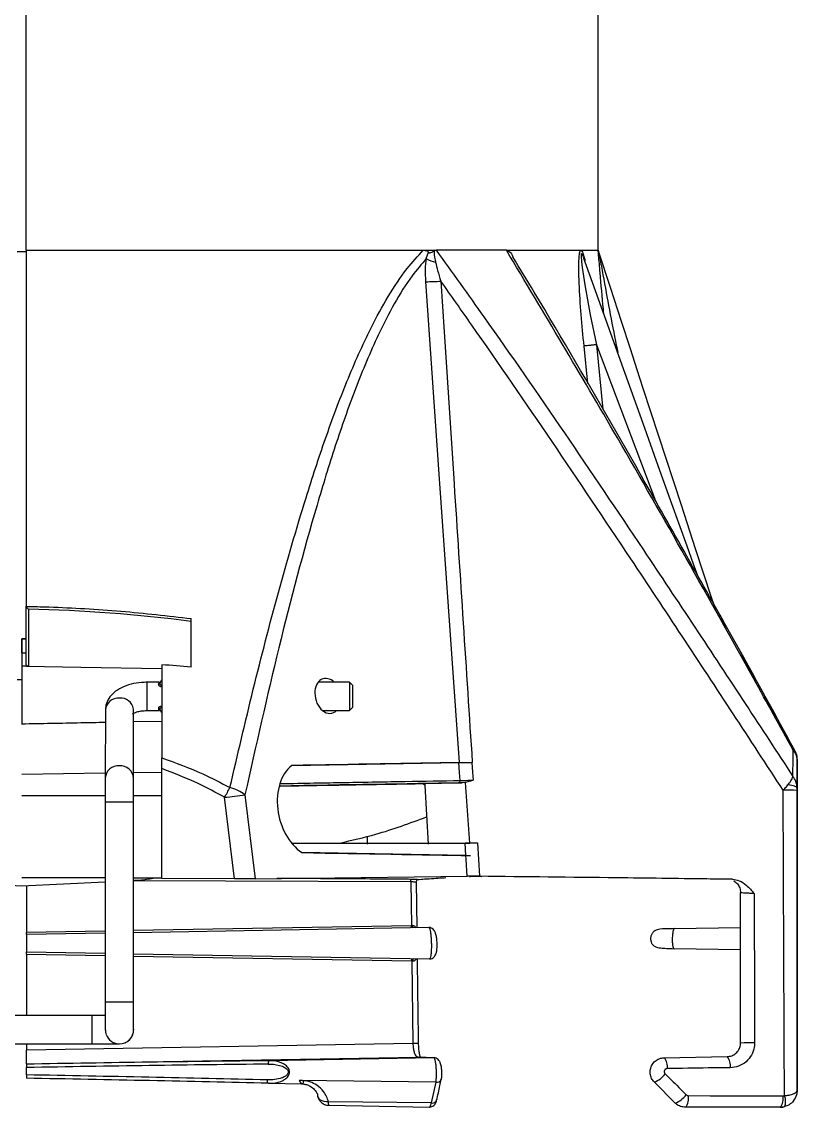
# Model space of a CAD drawing. Extents: x 8 to 113, y 1 to 87.
# Drawn here: x 49.007 to 52.438, y 60.489 to 65.292 of the extents above; entities that cross this region are included whole.
import ezdxf

# ---------------------------------------------------------------- set-up
doc = ezdxf.new("R2010")
doc.units = 0
doc.header["$MEASUREMENT"] = 0
doc.layers.add('OBJECT', color=7, linetype='CONTINUOUS')

msp = doc.modelspace()

# ---------------------------------------------------------------- linework, layer by layer
at = {"layer": 'OBJECT'}
for p, q in [((49.0268, 64.2812), (49.0268, 66.8532)), ((51.5572, 64.2812), (51.5572, 66.8532)), ((48.9869, 64.2759), (49.0268, 64.2758)), ((49.0268, 64.2812), (50.7833, 64.2812)), ((49.0268, 64.2812), (49.0268, 62.707)), ((50.7833, 64.2812), (50.84, 64.2812)), ((50.7964, 64.2442), (50.8065, 64.2731)), ((51.1513, 64.2812), (50.84, 64.2812)), ((51.1513, 64.2812), (51.4798, 64.2812)), ((51.4798, 64.2812), (51.4816, 64.2812)), ((51.4816, 64.2812), (51.5571, 64.2812)), ((51.5571, 64.2812), (51.5572, 64.2812)), ((51.5114, 63.6916), (51.4946, 63.8574)), ((51.5488, 63.8631), (51.5778, 63.5771)), ((51.5488, 63.8631), (51.8099, 63.1727)), ((49.0268, 62.707), (49.0268, 62.7066)), ((49.0268, 62.707), (49.0269, 62.7056)), ((49.0268, 62.4475), (49.0268, 62.707)), ((49.0366, 62.6932), (49.0366, 62.4407)), ((49.7568, 62.4363), (49.7568, 62.6513)), ((49.0268, 62.5621), (49.0068, 62.5618)), ((49.0068, 62.5618), (49.0268, 62.5621)), ((49.0068, 62.5618), (49.0068, 62.4999)), ((49.0068, 62.5618), (49.0068, 62.5618)), ((49.0068, 62.4999), (49.0068, 62.5618)), ((49.0068, 62.4999), (49.0268, 62.5003)), ((49.0068, 62.4999), (49.0068, 62.441)), ((49.6268, 62.4474), (49.6267, 62.0354)), ((49.0268, 62.4407), (49.0068, 62.441)), ((49.0366, 62.4407), (49.0268, 62.4407)), ((49.0068, 62.3859), (49.0068, 62.3801)), ((49.6157, 62.3697), (49.5618, 62.3697)), ((49.6262, 62.364), (49.6246, 62.3565)), ((50.4568, 62.3697), (50.3186, 62.3697)), ((50.4718, 62.3547), (50.4568, 62.3697)), ((50.4568, 62.3697), (50.4568, 62.2447)), ((50.4568, 62.2447), (50.4718, 62.2597)), ((49.3768, 62.2459), (49.3767, 61.9456)), ((49.5017, 61.9456), (49.5018, 62.2459)), ((49.5618, 62.2447), (49.6157, 62.2447)), ((50.3377, 62.2447), (50.4568, 62.2447)), ((49.5018, 62.1957), (49.6268, 62.1981)), ((49.6267, 61.9876), (49.6267, 62.0354)), ((50.2011, 62.0015), (50.9431, 62.0145)), ((50.9999, 62.0154), (50.9981, 62.0154)), ((49.0068, 61.9629), (49.3767, 61.9685)), ((49.5017, 61.9704), (49.6267, 61.9723)), ((49.6267, 61.501), (49.6267, 61.9876)), ((52.437, 61.5119), (52.437, 62.0033)), ((52.4374, 62.0033), (52.4374, 61.5119)), ((50.7728, 61.9215), (50.9547, 61.9246)), ((50.8934, 61.9236), (50.7728, 61.9215)), ((50.9547, 61.9246), (50.9393, 61.9244)), ((50.9704, 61.9266), (50.9547, 61.9246)), ((50.9886, 61.6584), (50.9704, 61.9266)), ((49.0067, 61.8683), (49.3767, 61.8683)), ((49.5017, 61.8683), (49.6267, 61.8683)), ((49.9945, 61.8721), (50.0402, 61.5003)), ((50.7906, 61.9126), (50.8046, 61.6532)), ((52.4375, 61.8915), (52.4375, 61.9009)), ((49.3767, 61.8395), (49.3767, 60.9547)), ((49.4392, 61.8395), (49.3767, 61.8395)), ((49.5017, 61.8395), (49.4392, 61.8395)), ((49.5017, 60.9547), (49.5017, 61.8395)), ((49.9488, 61.5), (49.9045, 61.8607)), ((50.5364, 61.6532), (50.5366, 61.6884)), ((50.2009, 61.6584), (50.9886, 61.6584)), ((50.9717, 61.6033), (50.9679, 61.6587)), ((51.023, 61.6595), (51.0326, 61.5112)), ((50.9717, 61.6033), (50.2464, 61.616)), ((48.6367, 61.487), (49.0072, 61.4695)), ((49.0072, 61.4695), (49.3767, 61.4873)), ((49.4989, 61.4932), (50.7281, 61.4877)), ((49.6267, 61.5032), (49.5017, 61.5035)), ((49.9488, 61.5), (49.6267, 61.501)), ((50.0402, 61.5003), (50.9781, 61.5114)), ((50.7564, 61.2832), (50.7539, 61.4868)), ((52.437, 61.495), (52.437, 61.5119)), ((52.437, 61.201), (52.437, 61.495)), ((52.4374, 61.5119), (52.4374, 61.495)), ((52.4374, 61.495), (52.4374, 61.201)), ((49.0277, 61.4705), (49.0277, 61.263)), ((52.187, 60.7735), (52.187, 61.4387)), ((50.7306, 61.2927), (49.5017, 61.2713)), ((50.7358, 61.2928), (50.7306, 61.2927)), ((50.7308, 61.2827), (50.7306, 61.2927)), ((49.3767, 61.2591), (49.0276, 61.253)), ((49.0276, 61.253), (49.0276, 61.1767)), ((49.3767, 61.2691), (49.0277, 61.263)), ((50.8076, 61.2841), (49.5017, 61.2613)), ((52.187, 61.2832), (51.8927, 61.2782)), ((52.437, 60.5642), (52.437, 61.201)), ((52.4374, 61.201), (52.4374, 60.5642)), ((49.0276, 61.1767), (49.3767, 61.1706)), ((49.0277, 61.1667), (49.0277, 60.8947)), ((49.0277, 61.1667), (49.3767, 61.1606)), ((49.5017, 61.1684), (50.8106, 61.1456)), ((49.5017, 61.1584), (50.7326, 61.137)), ((51.8912, 61.1921), (52.187, 61.1872)), ((50.7326, 61.137), (50.7373, 61.1368)), ((50.7326, 61.137), (50.7374, 60.7712)), ((49.4392, 60.9547), (49.3767, 60.9547)), ((49.5017, 60.9547), (49.4392, 60.9547)), ((49.3168, 60.8947), (48.6968, 60.8947)), ((49.3779, 60.8947), (49.3168, 60.8947)), ((49.3168, 60.8947), (49.3168, 60.7697)), ((48.6968, 60.7697), (49.3168, 60.7697)), ((50.7374, 60.7712), (49.0277, 60.7413)), ((49.0277, 60.7697), (49.0277, 60.7413)), ((49.3168, 60.7697), (49.4392, 60.7697)), ((49.4392, 60.7697), (49.4393, 60.7697)), ((49.0277, 60.6813), (50.7591, 60.7116)), ((49.0277, 60.6813), (49.0277, 60.68)), ((50.8293, 60.7079), (50.1017, 60.6952)), ((50.7591, 60.7116), (50.8293, 60.7079)), ((50.7609, 60.7115), (50.7591, 60.7116)), ((50.8311, 60.7079), (50.7609, 60.7116)), ((50.8311, 60.7079), (50.8293, 60.7079)), ((51.8494, 60.7087), (52.128, 60.7135)), ((49.0277, 60.6324), (49.0277, 60.665)), ((50.0986, 60.5952), (50.2482, 60.5925)), ((50.8383, 60.6007), (50.2349, 60.6081)), ((50.8383, 60.6007), (50.8176, 60.5084)), ((51.8981, 60.5078), (51.8056, 60.6003)), ((52.3746, 60.5393), (52.3809, 60.5401)), ((52.437, 60.5642), (52.437, 60.5642)), ((52.4374, 60.5642), (52.4375, 60.5642)), ((50.8176, 60.5084), (50.3644, 60.514)), ((50.3651, 60.498), (50.811, 60.4902)), ((52.362, 60.4892), (51.943, 60.4892)), ((52.3809, 60.4916), (52.362, 60.4892)), ((52.362, 60.4892), (52.3758, 60.4904)), ((52.362, 60.4892), (52.362, 60.4892)), ((52.3624, 60.4892), (52.362, 60.4892)), ((52.3762, 60.4904), (52.3624, 60.4892)), ((52.3625, 60.4892), (52.3624, 60.4892))]:
    msp.add_line(p, q, dxfattribs=at)
at = {"layer": 'OBJECT', "flags": 128}
for points in [[(52.0683, 62.7149), (52.0584, 62.7452), (51.988, 62.9607), (51.925, 63.154), (51.7566, 63.67), (51.7299, 63.752), (51.6996, 63.8447), (51.66, 63.966), (51.611, 64.1162), (51.5572, 64.2811)], [(51.4916, 64.2515), (51.489, 64.2589), (51.4853, 64.266), (51.4839, 64.2674), (51.483, 64.2674), (51.4821, 64.2658), (51.4816, 64.2635), (51.4813, 64.2553), (51.4828, 64.2319), (51.4859, 64.2053), (51.4975, 64.1287), (51.5216, 63.9959), (51.5488, 63.8631), (51.5488, 63.8631), (51.5488, 63.8631)], [(51.9972, 62.8408), (51.9787, 62.8924), (51.95, 62.9725), (51.9197, 63.0572), (51.8775, 63.1751), (51.8229, 63.3275), (51.7559, 63.5144), (51.6766, 63.7358), (51.5849, 63.9917), (51.4925, 64.2497)], [(50.9431, 62.0145), (50.8542, 63.2903), (50.7949, 64.1423)], [(49.0068, 62.441), (49.0068, 62.4273), (49.0068, 62.4002), (49.0068, 62.3627), (49.0068, 62.3191), (49.0068, 62.2744), (49.0068, 62.2336), (49.0068, 62.2015), (49.0068, 62.1837)], [(49.0268, 62.4407), (49.2683, 62.4367), (49.6268, 62.4306)], [(49.0068, 62.3801), (49.0068, 62.3431), (49.0068, 62.3026), (49.0068, 62.2625), (49.0068, 62.2268), (49.0068, 62.1989), (49.0068, 62.1836)], [(49.5618, 62.3613), (49.5618, 62.3691), (49.5618, 62.3697)], [(49.5618, 62.2447), (49.5618, 62.2468), (49.5618, 62.2576), (49.5618, 62.2759), (49.5618, 62.299), (49.5618, 62.3233), (49.5618, 62.3452), (49.5618, 62.3613)], [(49.6189, 62.3657), (49.6252, 62.3784), (49.6265, 62.38)], [(49.6246, 62.3565), (49.6246, 62.3557), (49.6246, 62.355), (49.6246, 62.3543), (49.6246, 62.3536), (49.6246, 62.3529), (49.6246, 62.3523), (49.6246, 62.3517), (49.6246, 62.3512)], [(49.5018, 62.2459), (49.5018, 62.2459), (49.5015, 62.2511)], [(49.6246, 62.2631), (49.6246, 62.2626), (49.6246, 62.262), (49.6246, 62.2614), (49.6246, 62.2607), (49.6246, 62.26), (49.6246, 62.2593), (49.6246, 62.2586), (49.6246, 62.2578)], [(49.626, 62.2349), (49.6252, 62.2359), (49.6189, 62.2486)], [(50.946, 61.9353), (50.9436, 61.9698), (50.9405, 62.0144)], [(50.9981, 62.0154), (51.001, 61.9719), (51.0033, 61.9362)], [(52.437, 61.9009), (52.4363, 61.9032), (52.4342, 61.9055), (52.4308, 61.9077), (52.426, 61.9097), (52.4201, 61.9116), (52.4131, 61.9133), (52.4052, 61.9147), (52.3964, 61.9159)], [(52.437, 61.8915), (52.437, 61.1886), (52.437, 60.5642)], [(52.4375, 60.5642), (52.4375, 61.1886), (52.4375, 61.8915)], [(50.9781, 61.5114), (50.973, 61.5854), (50.9717, 61.6033)], [(50.7281, 61.4877), (50.7281, 61.4896), (50.7281, 61.4915), (50.7282, 61.4932), (50.7282, 61.4947), (50.7282, 61.496), (50.7282, 61.4969), (50.7282, 61.4975), (50.7282, 61.4977)], [(50.7281, 61.4877), (50.7293, 61.3898), (50.7306, 61.2927)], [(50.7326, 61.137), (50.7326, 61.1389), (50.7327, 61.1408), (50.7327, 61.1425), (50.7327, 61.144), (50.7327, 61.1453), (50.7327, 61.1462), (50.7328, 61.1468), (50.7328, 61.147)], [(50.7624, 60.7715), (50.7619, 60.7715), (50.76, 60.7715), (50.7571, 60.7715), (50.7531, 60.7714), (50.7483, 60.7713), (50.743, 60.7713), (50.7374, 60.7712)], [(50.1017, 60.6952), (50.1007, 60.6949), (50.0997, 60.694), (50.0988, 60.6926), (50.0981, 60.6907), (50.0974, 60.6885), (50.097, 60.6859), (50.0967, 60.6831), (50.0966, 60.6802)], [(50.0986, 60.5952), (50.0975, 60.5954), (50.0965, 60.5963), (50.0956, 60.5976), (50.0948, 60.5995), (50.0942, 60.6018), (50.0937, 60.6044), (50.0935, 60.6072), (50.0934, 60.6101)], [(50.3167, 60.5375), (50.3163, 60.5395), (50.3162, 60.5467)], [(50.3644, 60.514), (50.3544, 60.5137), (50.3448, 60.5148), (50.3361, 60.5174), (50.3286, 60.5214), (50.3226, 60.5265), (50.3185, 60.5327), (50.3167, 60.5375)], [(51.9556, 60.5406), (52.0524, 60.5403), (52.3746, 60.5393)]]:
    msp.add_lwpolyline(points, dxfattribs=at)
at = {"layer": 'OBJECT'}
for centre, radius, start, end in [((51.6003, 64.2856), 0.0434, 185.8487, 203.1892), ((50.8732, 64.387), 0.1622, 241.7345, 257.4291), ((50.7997, 64.9995), 0.8573, 269.6796, 274.093), ((49.6126, 62.3681), 0.00669, 262.2831, 339.2406), ((8.7106, 62.3224), 41.7613, 359.91397, 0.04431), ((49.4354, 62.2414), 0.0588, 86.1873, 175.5863), ((49.443, 62.2407), 0.0595, 10.0869, 93.518), ((49.6126, 62.2462), 0.00669, 20.7626, 97.6998), ((49.434, 61.9426), 0.0574, 84.7911, 177.0022), ((49.4437, 61.9418), 0.0581, 3.3138, 94.4684), ((50.9371, 61.9333), 0.00919, 283.773, 12.745), ((47.8173, 63.0315), 2.3932, 330.7105, 331.8838), ((48.4401, 73.8129), 12.0416, 276.98526, 277.41687), ((49.876, 61.7085), 0.202, 54.0657, 75.0538), ((52.389, 57.6629), 4.2289, 89.3502, 90.185), ((50.7494, 61.2906), 0.0138, 171.0116, 214.4467), ((50.7521, 61.139), 0.015, 148.496, 188.3448), ((49.4392, 60.8322), 0.0625, 199.5537, 269.9984), ((49.4392, 60.8322), 0.0625, 270.0004, 3.025), ((49.4393, 60.8322), 0.0625, 270.0004, 2.5458), ((49.4393, 60.8322), 0.0625, 270, 1.5646), ((52.2309, 59.336), 1.4382, 89.2824, 91.7507), ((51.8042, 60.6704), 0.0592, 350.2097, 40.2356), ((52.0817, 60.6748), 0.0604, 350.0696, 39.8679), ((51.7643, 60.7025), 0.1102, 291.9837, 323.7973), ((50.2471, 60.5432), 0.0493, 85.6204, 88.7663), ((50.2108, 60.6074), 0.0428, 339.5385, 359.3772), ((50.8435, 60.6214), 0.0214, 255.893, 336.9255), ((51.8604, 60.6064), 0.1056, 290.8925, 324.1808), ((51.8947, 60.5282), 0.0621, 320.9803, 11.4944), ((52.3153, 60.5276), 0.0604, 320.5334, 11.2542), ((52.3291, 60.5158), 0.0572, 334.9085, 25.1081), ((50.8229, 60.529), 0.0213, 255.5468, 336.2821)]:
    msp.add_arc(centre, radius, start, end, dxfattribs=at)
for centre, major_axis, ratio, start_param, end_param in [((49.0384, 60.3607), (3.939, -0.129), 0.591623, 1.406817, 1.590643), ((49.0368, 62.4476), (0.01, 0.00018), 0.687436, 3.129286, 4.682629), ((48.9751, 60.0568), (4.0664, 0.1321), 0.591637, 1.358191, 1.390665), ((47.6536, 62.302), (3.0599, -0.0103), 0.030106, 1.112803, 1.120078), ((50.3611, 62.3093), (-0.0189, 0.076), 0.714004, 5.434263, 7.51892), ((50.3611, 62.3093), (-0.0189, 0.076), 0.714004, 1.235735, 3.543596), ((49.0026, 61.9806), (2.7715, 0.0484), 0.000003, 0.796489, 1.12361), ((50.3003, 61.8087), (-0.0536, 0.2157), 0.714004, 0.31902, 2.470185), ((49.0027, 61.8906), (2.7692, 0.0483), 0.000003, 0.796368, 1.145341), ((49.0119, 61.6376), (2.8045, -0.049), 0.000003, 5.168188, 5.49645), ((49.0277, 61.263), (0, 0.01), 0.000148, 3.141593, 4.712389), ((49.0277, 61.1667), (0, 0.01), 0.000148, 4.712389, 6.283185), ((49.0277, 60.7413), (0, 0.06), 0.000148, 3.159043, 4.712389), ((49.007, 60.6265), (3.0462, 0.0532), 0.017447, 1.20288, 1.563692), ((49.0072, 60.6115), (3.0312, 0.0532), 0.017533, 1.202877, 1.563742), ((49.0072, 60.5796), (3.0312, -0.0532), 0.017539, 1.204613, 1.564358), ((49.007, 60.5646), (3.0462, -0.0532), 0.017452, 1.20461, 1.564301)]:
    msp.add_ellipse(centre, major_axis=major_axis, ratio=ratio, start_param=start_param, end_param=end_param, dxfattribs=at)
for points, knots in [([(49.9281, 61.9037), (49.962, 62.049), (50.0297, 62.3398), (50.1406, 62.7685), (50.2478, 63.1379), (50.3491, 63.4492), (50.4434, 63.7026), (50.5368, 63.9121), (50.6266, 64.0779), (50.7033, 64.1947), (50.759, 64.2549), (50.7833, 64.2812)], [0, 0, 0, 0, 0.165243, 0.3305, 0.495665, 0.602019, 0.708404, 0.814573, 0.881575, 0.948512, 1, 1, 1, 1]), ([(50.7833, 64.2812), (50.7862, 64.281), (50.7932, 64.2807), (50.8014, 64.2782), (50.8057, 64.274), (50.8065, 64.2731)], [0, 0, 0, 0, 0.374651, 0.874631, 1, 1, 1, 1]), ([(50.8065, 64.2731), (50.8073, 64.2723), (50.8091, 64.2707), (50.8127, 64.2698), (50.8206, 64.2715), (50.8267, 64.2757), (50.8314, 64.2791)], [0, 0, 0, 0, 0.1076604, 0.2152748, 0.3877884, 1, 1, 1, 1]), ([(50.8314, 64.2791), (50.8314, 64.2763), (50.8309, 64.2606), (50.8348, 64.2431), (50.8379, 64.2287)], [0, 0, 0, 0, 0.179137, 1, 1, 1, 1]), ([(50.8314, 64.2791), (50.8326, 64.2796), (50.8353, 64.2809), (50.8382, 64.281), (50.84, 64.2812)], [0, 0, 0, 0, 0.410444, 1, 1, 1, 1]), ([(50.84, 64.2812), (50.9107, 64.183), (51.1031, 63.9158), (51.4086, 63.4734), (51.7943, 62.9012), (52.1302, 62.3936), (52.3489, 62.0591), (52.4184, 61.9528)], [0, 0, 0, 0, 0.128868, 0.35066, 0.572454, 0.864185, 1, 1, 1, 1]), ([(52.4196, 62.069), (52.3616, 62.1743), (52.205, 62.4583), (51.9466, 62.9195), (51.5856, 63.5537), (51.3161, 64.0052), (51.1513, 64.2812)], [0, 0, 0, 0, 0.141609, 0.381809, 0.622074, 1, 1, 1, 1]), ([(51.1513, 64.2812), (51.1543, 64.2804), (51.162, 64.2784), (51.1723, 64.2675), (51.178, 64.2566), (51.1803, 64.2519)], [0, 0, 0, 0, 0.281184, 0.698739, 1, 1, 1, 1]), ([(51.4946, 63.8574), (51.49, 63.9037), (51.481, 63.9964), (51.4733, 64.1163), (51.4708, 64.1989), (51.4719, 64.2432), (51.4736, 64.2647), (51.4765, 64.2774), (51.4786, 64.2805), (51.4798, 64.2811), (51.4798, 64.2812)], [0, 0, 0, 0, 0.307451, 0.614313, 0.797967, 0.866182, 0.934528, 0.96717, 0.999915, 1, 1, 1, 1]), ([(51.4816, 64.2812), (51.4821, 64.2809), (51.484, 64.2798), (51.4884, 64.2718), (51.4938, 64.2566), (51.4969, 64.2413), (51.4983, 64.2348)], [0, 0, 0, 0, 0.074858, 0.302835, 0.701719, 1, 1, 1, 1]), ([(51.5816, 64.0009), (51.581, 64.0075), (51.5754, 64.0689), (51.5679, 64.1552), (51.56, 64.247), (51.5578, 64.2737), (51.5571, 64.2812)], [0, 0, 0, 0, 0.066636, 0.614092, 0.892743, 1, 1, 1, 1]), ([(51.5572, 64.2812), (51.5573, 64.2811), (51.5586, 64.2769), (51.5595, 64.2727), (51.5604, 64.2685)], [0, 0, 0, 0, 0.02165, 1, 1, 1, 1]), ([(51.5604, 64.2685), (51.5617, 64.2611), (51.567, 64.2321), (51.5828, 64.1452), (51.6067, 64.0171), (51.6288, 63.9017), (51.6414, 63.8388), (51.6435, 63.8283)], [0, 0, 0, 0, 0.058098, 0.228809, 0.577779, 0.929489, 1, 1, 1, 1]), ([(50.7964, 64.2442), (50.7753, 64.2196), (50.7243, 64.1603), (50.6536, 64.0458), (50.569, 63.8797), (50.4813, 63.67), (50.3927, 63.4168), (50.2765, 63.0371), (50.1403, 62.5245), (50.0431, 62.0896), (49.9945, 61.8721)], [0, 0, 0, 0, 0.047039, 0.113471, 0.179969, 0.286445, 0.393127, 0.499782, 0.749839, 1, 1, 1, 1]), ([(50.7949, 64.1423), (50.7939, 64.1611), (50.7919, 64.1957), (50.795, 64.229), (50.7964, 64.2442)], [0, 0, 0, 0, 0.542211, 1, 1, 1, 1]), ([(50.8379, 64.2287), (50.8406, 64.2162), (50.8468, 64.188), (50.8559, 64.16), (50.8609, 64.1445)], [0, 0, 0, 0, 0.442277, 1, 1, 1, 1]), ([(52.4267, 62.0673), (52.3263, 62.2501), (52.0949, 62.6714), (51.7415, 63.2961), (51.4274, 63.8422), (51.2425, 64.1483), (51.1801, 64.2518)], [0, 0, 0, 0, 0.248951, 0.573755, 0.855927, 1, 1, 1, 1]), ([(50.8609, 64.1445), (50.8648, 64.0847), (50.8844, 63.786), (50.9308, 63.0763), (50.9731, 62.4264), (50.9999, 62.0154)], [0, 0, 0, 0, 0.084182, 0.420908, 1, 1, 1, 1]), ([(52.3754, 61.8917), (52.3017, 62.0047), (52.0786, 62.3464), (51.7387, 62.8617), (51.3539, 63.4354), (51.0731, 63.8446), (50.9069, 64.0796), (50.8609, 64.1445)], [0, 0, 0, 0, 0.149455, 0.452289, 0.682256, 0.912223, 1, 1, 1, 1]), ([(51.5488, 63.8631), (51.5426, 63.8625), (51.5304, 63.8612), (51.5143, 63.8595), (51.5013, 63.8581), (51.4968, 63.8576), (51.4946, 63.8574)], [0, 0, 0, 0, 0.250003, 0.5, 0.750001, 1, 1, 1, 1]), ([(49.0269, 62.7056), (49.0335, 62.7055), (49.0668, 62.7048), (49.2068, 62.7008), (49.4454, 62.6876), (49.6535, 62.6634), (49.7568, 62.6513)], [0, 0, 0, 0, 0.027028, 0.135674, 0.570725, 1, 1, 1, 1]), ([(49.0366, 62.6932), (49.0366, 62.6932), (49.0349, 62.6941), (49.0322, 62.6961), (49.0292, 62.6997), (49.0275, 62.7028), (49.0271, 62.7047), (49.0269, 62.7056)], [0, 0, 0, 0, 0.007162, 0.399356, 0.662616, 0.83067, 1, 1, 1, 1]), ([(52.4272, 62.0673), (52.3272, 62.2503), (52.2086, 62.4674), (52.0868, 62.6829), (52.0677, 62.7166)], [0, 0, 0, 0, 0.843216, 1, 1, 1, 1]), ([(49.5618, 62.3697), (49.5533, 62.3694), (49.5289, 62.3688), (49.4891, 62.362), (49.4476, 62.3471), (49.4145, 62.3258), (49.3912, 62.2993), (49.3786, 62.2716), (49.3773, 62.2533), (49.3768, 62.2459)], [0, 0, 0, 0, 0.0936538, 0.2696583, 0.4518208, 0.6192561, 0.7671536, 0.9061463, 1, 1, 1, 1]), ([(49.6118, 62.3614), (49.6116, 62.3609), (49.6113, 62.3595), (49.6122, 62.3571), (49.6144, 62.3546), (49.6174, 62.3527), (49.6208, 62.3514), (49.6233, 62.3513), (49.6246, 62.3512)], [0, 0, 0, 0, 0.131303, 0.34203, 0.527386, 0.685962, 0.840958, 1, 1, 1, 1]), ([(49.6118, 62.3614), (49.6121, 62.3622), (49.6136, 62.3662), (49.6154, 62.3693), (49.6156, 62.3696), (49.6157, 62.3697)], [0, 0, 0, 0, 0.1580516, 0.7903729, 1, 1, 1, 1]), ([(49.6246, 62.3565), (49.6242, 62.3564), (49.6235, 62.3564), (49.6223, 62.3568), (49.6209, 62.3578), (49.6196, 62.3595), (49.6187, 62.3617), (49.6185, 62.3639), (49.6188, 62.3652), (49.6189, 62.3657)], [0, 0, 0, 0, 0.077619, 0.130234, 0.267441, 0.423817, 0.620841, 0.853882, 1, 1, 1, 1]), ([(49.6246, 62.2631), (49.6245, 62.2631), (49.6231, 62.2631), (49.6203, 62.2627), (49.6166, 62.2612), (49.6134, 62.2588), (49.6114, 62.2558), (49.6116, 62.2538), (49.6118, 62.2529)], [0, 0, 0, 0, 0.007654, 0.177568, 0.342228, 0.537627, 0.770529, 1, 1, 1, 1]), ([(49.6157, 62.2447), (49.6153, 62.2452), (49.6146, 62.2461), (49.6126, 62.2509), (49.6118, 62.2529)], [0, 0, 0, 0, 0.6037027, 1, 1, 1, 1]), ([(49.6189, 62.2486), (49.6187, 62.2495), (49.6184, 62.2513), (49.6192, 62.254), (49.6206, 62.2562), (49.6221, 62.2574), (49.6235, 62.2579), (49.6242, 62.2579), (49.6246, 62.2578)], [0, 0, 0, 0, 0.255426, 0.508667, 0.705997, 0.854154, 0.935616, 1, 1, 1, 1]), ([(49.497, 62.2296), (49.497, 62.2296), (49.4969, 62.2296), (49.5035, 62.2339), (49.5164, 62.2388), (49.5364, 62.2436), (49.5529, 62.2443), (49.5618, 62.2447)], [0, 0, 0, 0, 0.124404, 0.309455, 0.505668, 0.730748, 1, 1, 1, 1]), ([(49.0068, 62.186), (49.094, 62.1877), (49.2173, 62.1901), (49.3407, 62.1925), (49.3768, 62.1932)], [0, 0, 0, 0, 0.7069585, 1, 1, 1, 1]), ([(52.4184, 61.9528), (52.4186, 61.9774), (52.419, 62.0167), (52.4194, 62.0547), (52.4196, 62.069)], [0, 0, 0, 0, 0.623157, 1, 1, 1, 1]), ([(52.4261, 62.0669), (52.4258, 62.0678), (52.4253, 62.0694), (52.4215, 62.0691), (52.4197, 62.069), (52.4196, 62.069)], [0, 0, 0, 0, 0.567949, 0.988013, 1, 1, 1, 1]), ([(52.437, 62.0293), (52.4368, 62.0324), (52.4362, 62.0431), (52.4302, 62.0568), (52.4225, 62.0661), (52.4197, 62.0689), (52.4196, 62.069)], [0, 0, 0, 0, 0.215735, 0.750499, 0.993065, 1, 1, 1, 1]), ([(52.4364, 62.0298), (52.4366, 62.031), (52.4381, 62.0418), (52.4345, 62.0556), (52.4277, 62.0653), (52.4264, 62.0671)], [0, 0, 0, 0, 0.099298, 0.82889, 1, 1, 1, 1]), ([(49.6267, 62.0354), (49.6877, 62.0132), (49.791, 61.9757), (49.8883, 61.9246), (49.9281, 61.9037)], [0, 0, 0, 0, 0.590738, 1, 1, 1, 1]), ([(50.9405, 62.0144), (50.9501, 62.0146), (50.9672, 62.0149), (50.9887, 62.0153), (50.9981, 62.0154)], [0, 0, 0, 0, 0.5599032, 1, 1, 1, 1]), ([(50.9431, 62.0145), (50.9462, 62.0145), (50.9557, 62.0147), (50.975, 62.015), (50.9923, 62.0153), (50.9999, 62.0154)], [0, 0, 0, 0, 0.217725, 0.659355, 1, 1, 1, 1]), ([(52.437, 62.0293), (52.437, 62.0141), (52.437, 61.9723), (52.437, 61.9287), (52.437, 61.9009)], [0, 0, 0, 0, 0.363149, 1, 1, 1, 1]), ([(52.437, 62.0033), (52.437, 62.0084), (52.437, 62.0163), (52.437, 62.0247), (52.437, 62.0281), (52.437, 62.029), (52.437, 62.0293)], [0, 0, 0, 0, 0.530148, 0.827826, 0.942255, 1, 1, 1, 1]), ([(52.4374, 62.0293), (52.4374, 62.029), (52.4374, 62.0281), (52.4374, 62.0247), (52.4374, 62.0163), (52.4374, 62.0084), (52.4374, 62.0033)], [0, 0, 0, 0, 0.057753, 0.172176, 0.469853, 1, 1, 1, 1]), ([(52.4375, 61.9009), (52.4375, 61.9287), (52.4375, 61.9723), (52.4374, 62.0141), (52.4374, 62.0293)], [0, 0, 0, 0, 0.636851, 1, 1, 1, 1]), ([(49.9045, 61.8607), (49.866, 61.8816), (49.7763, 61.9302), (49.681, 61.9668), (49.6267, 61.9876)], [0, 0, 0, 0, 0.429879, 1, 1, 1, 1]), ([(49.3767, 61.9456), (49.3767, 61.9419), (49.3767, 61.9312), (49.3767, 61.9059), (49.3767, 61.8724), (49.3767, 61.8494), (49.3767, 61.8395)], [0, 0, 0, 0, 0.158225, 0.462628, 0.767914, 1, 1, 1, 1]), ([(49.5017, 61.8395), (49.5017, 61.8462), (49.5017, 61.866), (49.5017, 61.8974), (49.5017, 61.9271), (49.5017, 61.94), (49.5017, 61.9456)], [0, 0, 0, 0, 0.158218, 0.462562, 0.767826, 1, 1, 1, 1]), ([(50.1502, 61.9106), (50.1708, 61.911), (50.3034, 61.9133), (50.4733, 61.9162), (50.6669, 61.9196), (50.7523, 61.9211), (50.7947, 61.9219)], [0, 0, 0, 0, 0.085172, 0.54662, 0.774652, 1, 1, 1, 1]), ([(50.153, 61.9215), (50.1534, 61.9215), (50.2535, 61.9233), (50.4401, 61.9265), (50.7087, 61.9312), (50.867, 61.934), (50.946, 61.9353)], [0, 0, 0, 0, 0.0012213, 0.3337731, 0.6674485, 1, 1, 1, 1]), ([(50.7728, 61.9215), (50.7761, 61.9213), (50.7807, 61.9211), (50.7859, 61.9189), (50.7885, 61.9171), (50.7901, 61.915), (50.7906, 61.9135), (50.7906, 61.9127), (50.7906, 61.9126)], [0, 0, 0, 0, 0.46582, 0.627334, 0.789745, 0.887399, 0.985865, 1, 1, 1, 1]), ([(50.946, 61.9353), (50.9568, 61.9355), (50.9724, 61.9358), (50.9933, 61.9361), (51.0013, 61.9362), (51.0033, 61.9362)], [0, 0, 0, 0, 0.627065, 0.905708, 1, 1, 1, 1]), ([(51.0033, 61.9362), (51.0031, 61.9362), (50.9985, 61.9347), (50.9877, 61.931), (50.9767, 61.9282), (50.9704, 61.9266)], [0, 0, 0, 0, 0.011921, 0.426502, 1, 1, 1, 1]), ([(52.3754, 61.8917), (52.3777, 61.8943), (52.3851, 61.9026), (52.3918, 61.9105), (52.3964, 61.9159)], [0, 0, 0, 0, 0.311835, 1, 1, 1, 1]), ([(52.3964, 61.9159), (52.3984, 61.9183), (52.4062, 61.9278), (52.4142, 61.9407), (52.4176, 61.9498), (52.4183, 61.9528), (52.4184, 61.9528)], [0, 0, 0, 0, 0.174054, 0.699451, 0.993604, 1, 1, 1, 1]), ([(52.437, 61.9009), (52.4369, 61.9041), (52.4364, 61.9167), (52.4305, 61.9347), (52.422, 61.9481), (52.4184, 61.9527), (52.4184, 61.9528)], [0, 0, 0, 0, 0.174036, 0.699798, 0.993595, 1, 1, 1, 1]), ([(52.3809, 60.5401), (52.3808, 60.5731), (52.3798, 60.8061), (52.3779, 61.2567), (52.3762, 61.6742), (52.3754, 61.8917)], [0, 0, 0, 0, 0.07326, 0.517167, 1, 1, 1, 1]), ([(52.437, 61.9009), (52.437, 61.8988), (52.437, 61.8957), (52.437, 61.8925), (52.437, 61.8915)], [0, 0, 0, 0, 0.6788776, 1, 1, 1, 1]), ([(50.4134, 61.6584), (50.4671, 61.6704), (50.5981, 61.6997), (50.7239, 61.7466), (50.7981, 61.7743)], [0, 0, 0, 0, 0.410021, 1, 1, 1, 1]), ([(50.9679, 61.6587), (50.9746, 61.6587), (50.9882, 61.6586), (51.0092, 61.6591), (51.021, 61.6594), (51.023, 61.6595)], [0, 0, 0, 0, 0.453889, 0.907774, 1, 1, 1, 1]), ([(49.3767, 61.5038), (49.2834, 61.504), (49.1601, 61.5044), (49.0368, 61.5044), (49.0067, 61.5044)], [0, 0, 0, 0, 0.756717, 1, 1, 1, 1]), ([(49.4989, 61.4932), (49.5089, 61.4935), (49.539, 61.4945), (49.5687, 61.4998), (49.5885, 61.5033)], [0, 0, 0, 0, 0.334984, 1, 1, 1, 1]), ([(50.0402, 61.5003), (50.0311, 61.5002), (50.0129, 61.5), (49.9794, 61.4999), (49.9574, 61.4999), (49.9488, 61.5)], [0, 0, 0, 0, 0.379149, 0.758209, 1, 1, 1, 1]), ([(50.7282, 61.4977), (50.7215, 61.4978), (50.6882, 61.498), (50.5482, 61.4991), (50.3571, 61.5008), (50.1926, 61.5013), (50.1348, 61.5015)], [0, 0, 0, 0, 0.033706, 0.168529, 0.707822, 1, 1, 1, 1]), ([(50.7281, 61.4877), (50.7309, 61.4876), (50.7366, 61.4875), (50.7441, 61.4873), (50.7497, 61.4871), (50.7528, 61.4869), (50.7528, 61.4868), (50.7528, 61.4868)], [0, 0, 0, 0, 0.214564, 0.429139, 0.643733, 0.858309, 1, 1, 1, 1]), ([(50.7574, 61.4972), (50.7551, 61.4973), (50.7504, 61.4974), (50.74, 61.4976), (50.7321, 61.4977), (50.7282, 61.4977)], [0, 0, 0, 0, 0.3162926, 0.6581438, 1, 1, 1, 1]), ([(50.7526, 61.4866), (50.7526, 61.4867), (50.7537, 61.4902), (50.7551, 61.4957), (50.7569, 61.4969), (50.7574, 61.4972)], [0, 0, 0, 0, 0.007322, 0.709032, 1, 1, 1, 1]), ([(50.7574, 61.4972), (50.7679, 61.4979), (50.8055, 61.5004), (50.8472, 61.503), (50.8784, 61.5049), (50.8827, 61.5052)], [0, 0, 0, 0, 0.251317, 0.898074, 1, 1, 1, 1]), ([(51.0326, 61.5112), (51.023, 61.5112), (51.0036, 61.5114), (50.9865, 61.5114), (50.9793, 61.5114), (50.9781, 61.5114)], [0, 0, 0, 0, 0.45721, 0.914474, 1, 1, 1, 1]), ([(50.9874, 61.5109), (50.9904, 61.511), (50.9964, 61.5112), (51.0164, 61.5112), (51.0342, 61.5111), (51.043, 61.511)], [0, 0, 0, 0, 0.336765, 0.673562, 1, 1, 1, 1]), ([(52.1509, 61.4978), (52.1132, 61.4983), (51.9423, 61.5006), (51.5696, 61.5054), (51.2345, 61.509), (51.0326, 61.5112)], [0, 0, 0, 0, 0.101313, 0.458464, 1, 1, 1, 1]), ([(52.1509, 61.4978), (52.1609, 61.4964), (52.1834, 61.4933), (52.2166, 61.47), (52.2359, 61.4479), (52.247, 61.4352), (52.2471, 61.4351)], [0, 0, 0, 0, 0.255403, 0.572513, 0.997436, 1, 1, 1, 1]), ([(52.1567, 61.4906), (52.1574, 61.4902), (52.1638, 61.4873), (52.1739, 61.4773), (52.1848, 61.4599), (52.1862, 61.4459), (52.187, 61.4387)], [0, 0, 0, 0, 0.039595, 0.336815, 0.657602, 1, 1, 1, 1]), ([(52.2471, 61.4351), (52.2436, 61.4352), (52.2344, 61.4355), (52.2196, 61.4361), (52.2047, 61.4369), (52.1935, 61.4377), (52.1878, 61.4383), (52.1872, 61.4386), (52.187, 61.4387)], [0, 0, 0, 0, 0.121164, 0.310989, 0.500938, 0.690966, 0.881006, 1, 1, 1, 1]), ([(52.2471, 61.4351), (52.2471, 61.4223), (52.2475, 61.276), (52.2481, 61.0557), (52.2487, 60.8482), (52.2489, 60.7741)], [0, 0, 0, 0, 0.058482, 0.663526, 1, 1, 1, 1]), ([(50.7513, 61.2831), (50.7501, 61.285), (50.7479, 61.2885), (50.7436, 61.2911), (50.7397, 61.2925), (50.7376, 61.2927), (50.7358, 61.2928)], [0, 0, 0, 0, 0.380871, 0.696654, 0.753785, 1, 1, 1, 1]), ([(50.8441, 61.216), (50.8441, 61.2174), (50.8441, 61.2258), (50.8421, 61.2412), (50.8386, 61.2572), (50.834, 61.2685), (50.8272, 61.2772), (50.8184, 61.2825), (50.8112, 61.2848), (50.8077, 61.284), (50.8076, 61.284)], [0, 0, 0, 0, 0.0451365, 0.2554488, 0.4798977, 0.6514967, 0.7730532, 0.884315, 0.9971024, 1, 1, 1, 1]), ([(50.8076, 61.2841), (50.808, 61.284), (50.8095, 61.2836), (50.8121, 61.2781), (50.815, 61.2645), (50.8173, 61.2455), (50.8188, 61.2233), (50.8192, 61.2001), (50.8184, 61.1781), (50.8166, 61.1602), (50.8139, 61.1479), (50.8117, 61.1464), (50.8106, 61.1456)], [0, 0, 0, 0, 0.03833, 0.147054, 0.253683, 0.358427, 0.462261, 0.566581, 0.672676, 0.781101, 0.89078, 1, 1, 1, 1]), ([(51.8939, 61.2796), (51.8843, 61.2794), (51.8548, 61.2785), (51.8307, 61.2801), (51.8082, 61.2707), (51.7987, 61.2631), (51.7915, 61.2522), (51.7884, 61.2393), (51.7891, 61.2267), (51.7922, 61.2176), (51.7952, 61.2122), (51.7969, 61.2096), (51.799, 61.2071), (51.8021, 61.2042), (51.813, 61.197), (51.8292, 61.1946), (51.8596, 61.1919), (51.8809, 61.1911), (51.8924, 61.1907)], [0, 0, 0, 0, 0.099792, 0.30706, 0.351889, 0.394516, 0.438165, 0.484422, 0.527721, 0.565704, 0.582493, 0.590368, 0.598333, 0.616201, 0.638517, 0.780754, 0.881794, 1, 1, 1, 1]), ([(51.8935, 61.1903), (51.8927, 61.1906), (51.891, 61.1915), (51.889, 61.1976), (51.8876, 61.2057), (51.8867, 61.2141), (51.8861, 61.2241), (51.8861, 61.2352), (51.8865, 61.2462), (51.8874, 61.2562), (51.8886, 61.2647), (51.8903, 61.2728), (51.8925, 61.2789), (51.8942, 61.2797), (51.895, 61.2801)], [0, 0, 0, 0, 0.090458, 0.2047693, 0.2716216, 0.3440906, 0.4208748, 0.500003, 0.5791228, 0.6559073, 0.7283773, 0.7952283, 0.9095418, 1, 1, 1, 1]), ([(50.8108, 61.1458), (50.8113, 61.1457), (50.8152, 61.145), (50.8224, 61.1476), (50.8301, 61.1527), (50.8356, 61.1595), (50.8399, 61.1687), (50.8429, 61.1814), (50.8446, 61.1984), (50.8443, 61.2109), (50.8441, 61.216)], [0, 0, 0, 0, 0.014417, 0.130191, 0.226606, 0.322674, 0.437779, 0.627605, 0.847292, 1, 1, 1, 1]), ([(50.7373, 61.1368), (50.739, 61.1369), (50.7412, 61.137), (50.7451, 61.1384), (50.7494, 61.141), (50.7517, 61.1446), (50.753, 61.1466)], [0, 0, 0, 0, 0.239468, 0.296098, 0.60339, 1, 1, 1, 1]), ([(50.7624, 60.7715), (50.7611, 60.8668), (50.7594, 60.9918), (50.7579, 61.1168), (50.7575, 61.1465)], [0, 0, 0, 0, 0.7618131, 1, 1, 1, 1]), ([(49.3767, 60.9547), (49.3767, 60.9479), (49.3767, 60.9282), (49.3767, 60.8966), (49.3767, 60.8649), (49.3767, 60.8422), (49.3767, 60.834), (49.3767, 60.8323), (49.3767, 60.832), (49.3767, 60.8318), (49.3767, 60.8313), (49.3767, 60.8308), (49.3768, 60.8287), (49.3772, 60.8244), (49.378, 60.8187), (49.3794, 60.8148), (49.38, 60.8132)], [0, 0, 0, 0, 0.096642, 0.282534, 0.469004, 0.655494, 0.842061, 0.879095, 0.897643, 0.907032, 0.910311, 0.913078, 0.91759, 0.941488, 0.974631, 1, 1, 1, 1]), ([(49.5016, 60.8355), (49.5017, 60.8349), (49.5017, 60.8341), (49.5017, 60.8333), (49.5017, 60.8329), (49.5017, 60.8327), (49.5017, 60.8325), (49.5017, 60.8324), (49.5017, 60.833), (49.5017, 60.8371), (49.5017, 60.8515), (49.5017, 60.8783), (49.5017, 60.9125), (49.5017, 60.9393), (49.5017, 60.9532), (49.5017, 60.9547)], [0, 0, 0, 0, 0.0088, 0.012231, 0.014578, 0.017228, 0.021589, 0.031319, 0.06259, 0.186651, 0.381452, 0.583111, 0.7851, 0.976679, 1, 1, 1, 1]), ([(50.7374, 60.7712), (50.7377, 60.7646), (50.7383, 60.7514), (50.742, 60.7338), (50.7474, 60.7204), (50.7534, 60.7129), (50.7574, 60.712), (50.7591, 60.7116)], [0, 0, 0, 0, 0.206045, 0.413201, 0.624802, 0.844343, 1, 1, 1, 1]), ([(50.7726, 60.7064), (50.7727, 60.7063), (50.7731, 60.7058), (50.7714, 60.7084), (50.769, 60.7154), (50.7657, 60.7298), (50.7631, 60.7494), (50.7627, 60.7646), (50.7626, 60.7715)], [0, 0, 0, 0, 0.026907, 0.14792, 0.315665, 0.526465, 0.781238, 1, 1, 1, 1]), ([(52.128, 60.7135), (52.1349, 60.7143), (52.1486, 60.7159), (52.1667, 60.727), (52.18, 60.7431), (52.1863, 60.7598), (52.1868, 60.7701), (52.187, 60.7735)], [0, 0, 0, 0, 0.232658, 0.462587, 0.684294, 0.894714, 1, 1, 1, 1]), ([(52.2489, 60.7741), (52.2486, 60.7678), (52.2477, 60.7491), (52.2366, 60.7188), (52.2123, 60.6892), (52.1791, 60.6688), (52.1538, 60.6659), (52.1411, 60.6644)], [0, 0, 0, 0, 0.109227, 0.325258, 0.547858, 0.773813, 1, 1, 1, 1]), ([(49.0277, 60.68), (49.0277, 60.6798), (49.0277, 60.6795), (49.0277, 60.6768), (49.0277, 60.6729), (49.0277, 60.6688), (49.0277, 60.6661), (49.0277, 60.665)], [0, 0, 0, 0, 0.217078, 0.434153, 0.651225, 0.868323, 1, 1, 1, 1]), ([(50.0966, 60.6802), (50.1004, 60.6802), (50.1218, 60.6801), (50.1495, 60.6762), (50.1739, 60.664), (50.182, 60.656), (50.1851, 60.6499), (50.1858, 60.6444), (50.1846, 60.639), (50.18, 60.6316), (50.1706, 60.6245), (50.142, 60.6117), (50.1153, 60.6109), (50.0934, 60.6101)], [0, 0, 0, 0, 0.055162, 0.31331, 0.402012, 0.445497, 0.47258, 0.495337, 0.520566, 0.545549, 0.615852, 0.68539, 1, 1, 1, 1]), ([(50.0986, 60.5952), (50.1057, 60.5952), (50.1277, 60.5955), (50.1545, 60.6024), (50.1765, 60.6162), (50.1859, 60.6265), (50.1902, 60.6367), (50.1914, 60.6441), (50.1907, 60.6517), (50.1877, 60.6602), (50.1798, 60.6713), (50.1578, 60.6873), (50.1332, 60.6933), (50.1115, 60.6951), (50.1055, 60.6952), (50.1017, 60.6952)], [0, 0, 0, 0, 0.09824, 0.299629, 0.368957, 0.443944, 0.473008, 0.503888, 0.531957, 0.563965, 0.611726, 0.701685, 0.918314, 0.948115, 1, 1, 1, 1]), ([(50.8293, 60.7079), (50.8305, 60.707), (50.8328, 60.7052), (50.8359, 60.6933), (50.8383, 60.6773), (50.8398, 60.6578), (50.8404, 60.637), (50.84, 60.6167), (50.8389, 60.606), (50.8383, 60.6007)], [0, 0, 0, 0, 0.158214, 0.301961, 0.442276, 0.580649, 0.719408, 0.860012, 1, 1, 1, 1]), ([(50.8631, 60.613), (50.8632, 60.6133), (50.8649, 60.6188), (50.8657, 60.6313), (50.8657, 60.6508), (50.8634, 60.6697), (50.8595, 60.6844), (50.8538, 60.6957), (50.8455, 60.7036), (50.8369, 60.7078), (50.8314, 60.7075), (50.8294, 60.7074)], [0, 0, 0, 0, 0.007339, 0.174685, 0.319518, 0.471272, 0.638, 0.762372, 0.86076, 0.949637, 1, 1, 1, 1]), ([(51.8056, 60.6003), (51.8011, 60.6057), (51.7922, 60.6165), (51.7864, 60.6371), (51.7871, 60.6581), (51.7947, 60.6778), (51.8082, 60.6941), (51.827, 60.7059), (51.8417, 60.7077), (51.8494, 60.7087)], [0, 0, 0, 0, 0.1408197, 0.2825797, 0.422468, 0.5615576, 0.7020277, 0.8454272, 1, 1, 1, 1]), ([(49.0277, 60.6324), (49.0277, 60.6307), (49.0277, 60.6273), (49.0277, 60.6228), (49.0277, 60.6194), (49.0277, 60.6176), (49.0277, 60.6174), (49.0277, 60.6174)], [0, 0, 0, 0, 0.212361, 0.424787, 0.637137, 0.849452, 1, 1, 1, 1]), ([(51.8625, 60.6604), (51.8609, 60.6602), (51.8577, 60.6598), (51.8538, 60.6573), (51.8509, 60.6539), (51.8493, 60.6497), (51.8491, 60.6452), (51.8504, 60.6408), (51.8523, 60.6385), (51.8532, 60.6374)], [0, 0, 0, 0, 0.157187, 0.302163, 0.442885, 0.580984, 0.719256, 0.859595, 1, 1, 1, 1]), ([(51.8532, 60.6374), (51.8765, 60.6141), (51.9075, 60.5831), (51.9384, 60.5522), (51.946, 60.5446)], [0, 0, 0, 0, 0.7527133, 1, 1, 1, 1]), ([(52.1411, 60.6644), (52.1088, 60.6639), (52.0159, 60.6626), (51.9231, 60.6613), (51.8625, 60.6604)], [0, 0, 0, 0, 0.34783, 1, 1, 1, 1]), ([(50.2349, 60.6081), (50.236, 60.6052), (50.2387, 60.5983), (50.2434, 60.5932), (50.2468, 60.5927), (50.2482, 60.5925)], [0, 0, 0, 0, 0.313989, 0.73258, 1, 1, 1, 1]), ([(50.2536, 60.6069), (50.2505, 60.6071), (50.2444, 60.6075), (50.2382, 60.6079), (50.235, 60.6081), (50.2349, 60.6081)], [0, 0, 0, 0, 0.489405, 0.9788357, 1, 1, 1, 1]), ([(50.2349, 60.6081), (50.2349, 60.608), (50.235, 60.6078), (50.2355, 60.6067), (50.2365, 60.6047), (50.2377, 60.6025), (50.2398, 60.599), (50.2439, 60.594), (50.2482, 60.593), (50.2509, 60.5924)], [0, 0, 0, 0, 0.007845, 0.024392, 0.112079, 0.215608, 0.284229, 0.548634, 1, 1, 1, 1]), ([(50.2509, 60.5924), (50.2561, 60.5917), (50.2614, 60.591), (50.2723, 60.5877), (50.2862, 60.5813), (50.3046, 60.567), (50.312, 60.5542), (50.3162, 60.5467)], [0, 0, 0, 0, 0.126767, 0.131059, 0.316009, 0.601709, 1, 1, 1, 1]), ([(50.3644, 60.514), (50.3587, 60.5293), (50.3485, 60.5562), (50.3166, 60.5853), (50.2849, 60.6021), (50.2633, 60.6054), (50.2536, 60.6069)], [0, 0, 0, 0, 0.364935, 0.639899, 0.837434, 1, 1, 1, 1]), ([(50.8422, 60.5205), (50.8474, 60.542), (50.8547, 60.5728), (50.8609, 60.6038), (50.8627, 60.613)], [0, 0, 0, 0, 0.700072, 1, 1, 1, 1]), ([(50.3168, 60.5374), (50.3183, 60.5329), (50.3212, 60.5234), (50.3314, 60.5105), (50.3459, 60.5014), (50.3583, 60.4972), (50.3647, 60.4981), (50.3651, 60.4982)], [0, 0, 0, 0, 0.214713, 0.446174, 0.713386, 0.980459, 1, 1, 1, 1]), ([(51.946, 60.5446), (51.9463, 60.5443), (51.9478, 60.5429), (51.9509, 60.5411), (51.954, 60.5408), (51.9556, 60.5406)], [0, 0, 0, 0, 0.116848, 0.558928, 1, 1, 1, 1]), ([(52.3809, 60.5401), (52.388, 60.541), (52.4031, 60.5428), (52.4228, 60.5487), (52.4346, 60.5562), (52.437, 60.5619), (52.437, 60.5641), (52.437, 60.5642)], [0, 0, 0, 0, 0.223435, 0.473076, 0.787205, 0.996539, 1, 1, 1, 1]), ([(52.437, 60.5642), (52.437, 60.564), (52.437, 60.5572), (52.4346, 60.5403), (52.4228, 60.5175), (52.4031, 60.4995), (52.388, 60.4941), (52.3809, 60.4916)], [0, 0, 0, 0, 0.003465, 0.212796, 0.526925, 0.776562, 1, 1, 1, 1]), ([(50.3651, 60.498), (50.365, 60.4986), (50.3648, 60.4999), (50.3646, 60.5073), (50.3645, 60.5128), (50.3644, 60.514)], [0, 0, 0, 0, 0.436814, 0.874581, 1, 1, 1, 1]), ([(50.8176, 60.5084), (50.8174, 60.5071), (50.8164, 60.5008), (50.8143, 60.4923), (50.8121, 60.4909), (50.811, 60.4902)], [0, 0, 0, 0, 0.118786, 0.560682, 1, 1, 1, 1]), ([(50.8115, 60.4904), (50.815, 60.4907), (50.8217, 60.4913), (50.8299, 60.4966), (50.8359, 60.5035), (50.84, 60.5113), (50.8414, 60.5176), (50.8421, 60.5208)], [0, 0, 0, 0, 0.205725, 0.389193, 0.570154, 0.781751, 1, 1, 1, 1]), ([(51.943, 60.4892), (51.9357, 60.4899), (51.921, 60.4914), (51.9063, 60.5), (51.8995, 60.5064), (51.8981, 60.5078)], [0, 0, 0, 0, 0.4390089, 0.8820728, 1, 1, 1, 1])]:
    msp.add_open_spline(points, degree=3, knots=knots, dxfattribs=at)

doc.saveas('drawing.dxf')
